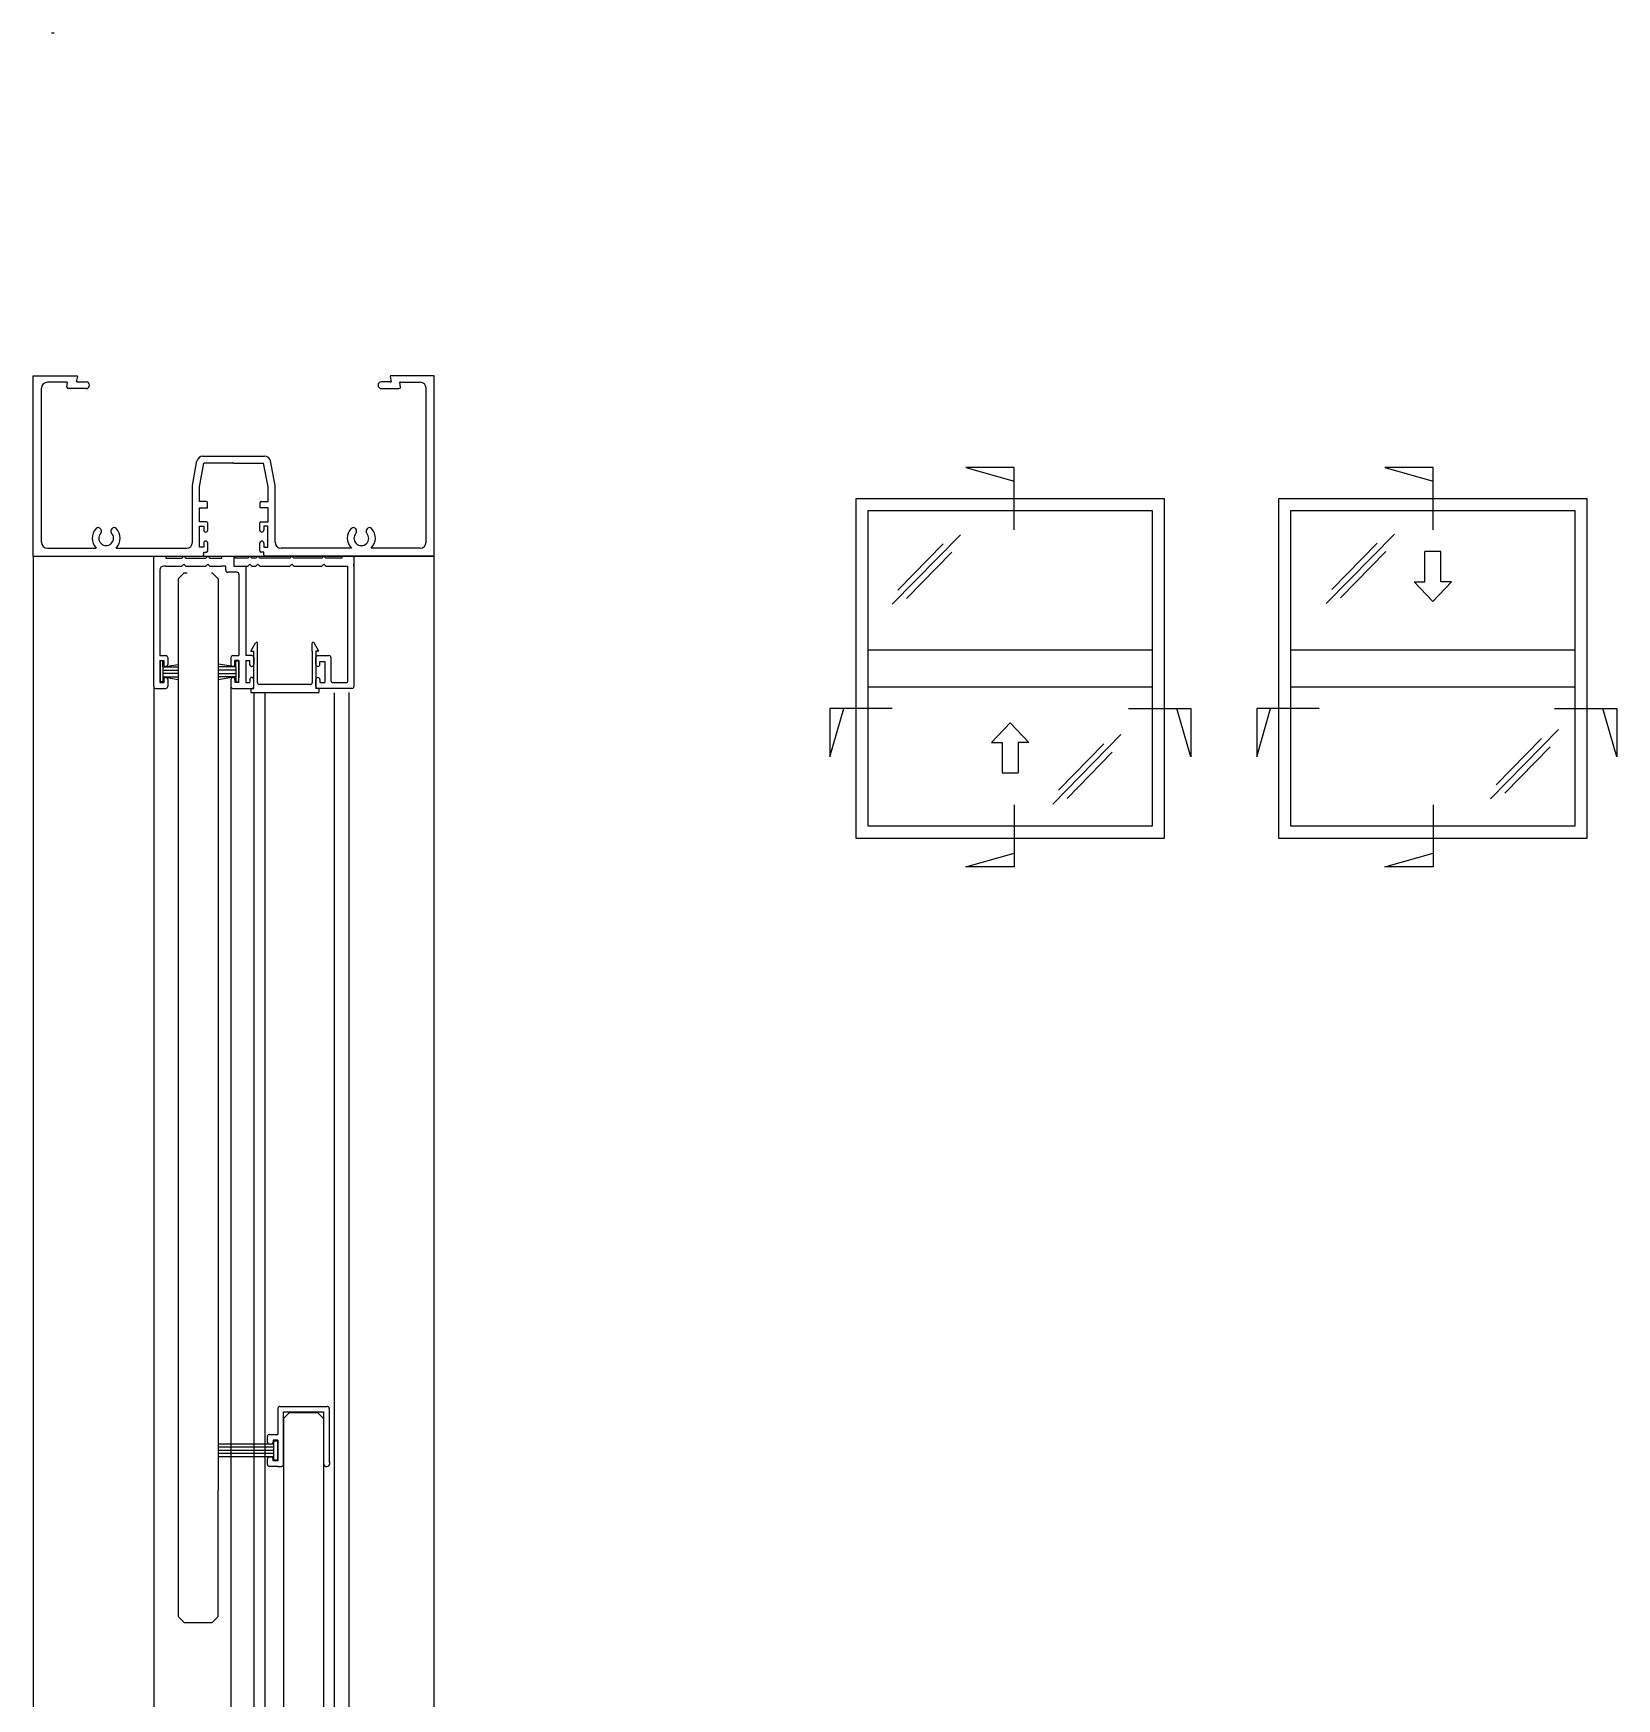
# Model space of a CAD drawing. Header units: millimetres. Extents: x -125 to 465, y -350 to 481.
# Drawn here: x -75.1 to 319.9, y 66 to 481.5 of the extents above; entities that cross this region are included whole.
import ezdxf

# ---------------------------------------------------------------- set-up
doc = ezdxf.new("R2010")
doc.units = ezdxf.units.MM
for name, color, linetype in [('frame', 22, 'Continuous'), ('glass', 170, 'Continuous'), ('guides', 94, 'Continuous'), ('layout', 18, 'Continuous'), ('seals', 111, 'Continuous')]:
    doc.layers.add(name, color=color, linetype=linetype)

msp = doc.modelspace()

# ---------------------------------------------------------------- linework, layer by layer
for p, q in [((-75.09, 351.02), (-75.09, -129.28)), ((24.91, -129.28), (24.91, 351.02))]:
    msp.add_line(p, q)
at = {"color": 7}
msp.add_line((-75.09, 351.02), (24.91, 351.02), dxfattribs=at)
at = {"layer": 'frame', "color": 22}
for p, q in [((-75.09, 351.02), (-75.09, 396.02)), ((-75.09, 396.02), (-64.09, 396.02)), ((-75.09, 396.02), (-64.29, 396.02)), ((-64.09, 395.82), (-64.38, 394.52)), ((24.91, 396.02), (13.91, 396.02)), ((13.91, 395.82), (14.2, 394.52)), ((24.91, 396.02), (14.11, 396.02)), ((24.91, 351.02), (24.91, 396.02)), ((-73.09, 354.52), (-73.09, 392.92)), ((-66.69, 394.42), (-71.59, 394.42)), ((-66.69, 394.42), (-66.55, 394.42)), ((-66.69, 393.22), (-66.55, 394.42)), ((-61.94, 392.82), (-66.29, 392.82)), ((-64.09, 394.52), (-64.38, 394.52)), ((-64.09, 394.52), (-61.94, 394.52)), ((13.91, 394.52), (11.76, 394.52)), ((11.76, 392.82), (16.11, 392.82)), ((13.91, 394.52), (14.2, 394.52)), ((16.51, 394.42), (16.36, 394.42)), ((16.51, 393.22), (16.36, 394.42)), ((16.51, 394.42), (21.41, 394.42)), ((22.91, 354.52), (22.91, 392.92)), ((-35.39, 368.65), (-34.26, 374.77)), ((-33.67, 368.32), (-32.54, 374.19)), ((-32.78, 375.99), (-17.4, 376)), ((-25.45, 374.19), (-32.54, 374.19)), ((-25.45, 374.19), (-25.27, 374.43)), ((-25.27, 374.43), (-25.09, 374.19)), ((-25.09, 374.19), (-17.65, 374.19)), ((-16.52, 368.32), (-17.65, 374.19)), ((-14.79, 368.65), (-15.93, 374.77)), ((-35.39, 354.52), (-35.39, 368.65)), ((-33.67, 364.68), (-33.67, 368.32)), ((-16.52, 364.68), (-16.52, 368.32)), ((-14.79, 354.52), (-14.79, 368.65)), ((-31.96, 364.68), (-33.67, 364.68)), ((-33.67, 359.63), (-33.67, 363.07)), ((-33.67, 363.07), (-31.66, 363.07)), ((-31.66, 363.07), (-31.66, 364.38)), ((-18.52, 363.07), (-18.52, 364.38)), ((-16.52, 363.07), (-18.52, 363.07)), ((-18.22, 364.68), (-16.52, 364.68)), ((-16.52, 359.63), (-16.52, 363.07)), ((-58.35, 357.81), (-58.21, 357.58)), ((-55.52, 357.82), (-55.66, 357.59)), ((-31.89, 359.63), (-33.67, 359.63)), ((-33.59, 353.28), (-33.59, 358.53)), ((-33.59, 358.53), (-32.59, 358.53)), ((-32.59, 358.53), (-32.59, 357.53)), ((-31.59, 357.53), (-31.59, 359.33)), ((-18.59, 357.53), (-18.59, 359.33)), ((-18.29, 359.63), (-16.52, 359.63)), ((-16.59, 358.53), (-17.59, 358.53)), ((-17.59, 358.53), (-17.59, 357.53)), ((-16.59, 353.28), (-16.59, 358.53)), ((5.33, 357.83), (5.47, 357.59)), ((8.16, 357.81), (8.02, 357.58)), ((-32.59, 353.28), (-33.59, 353.28)), ((-32.59, 354.28), (-32.59, 353.28)), ((-31.59, 352.32), (-31.59, 354.28)), ((-18.59, 352.32), (-18.59, 354.28)), ((-17.59, 354.28), (-17.59, 353.28)), ((-17.59, 353.28), (-16.59, 353.28)), ((-75.09, 351.02), (-75.09, 353.02)), ((-75.09, 351.02), (-32.89, 351.02)), ((-75.09, 351.02), (-56.92, 351.02)), ((-71.59, 353.02), (-59.39, 353.02)), ((-54.46, 353.02), (-36.89, 353.02)), ((-32.59, 351.32), (-32.59, 352.02)), ((-32.59, 352.02), (-31.89, 352.02)), ((-17.59, 352.02), (-18.29, 352.02)), ((-17.59, 351.32), (-17.59, 352.02)), ((24.91, 351.02), (-17.29, 351.02)), ((4.27, 353.02), (-13.29, 353.02)), ((24.91, 351.02), (6.74, 351.02)), ((21.41, 353.02), (9.21, 353.02)), ((24.91, 351.02), (24.91, 353.02))]:
    msp.add_line(p, q, dxfattribs=at)
for centre, radius, start, end in [((-64.29, 395.82), 0.2, 0, 90), ((14.11, 395.82), 0.2, 90, 180), ((-71.59, 392.92), 1.5, 90, 180), ((-66.29, 393.22), 0.4, 180, 270), ((-61.94, 393.67), 0.85, 270, 90), ((11.76, 393.67), 0.85, 90, 270), ((16.11, 393.22), 0.4, 270, 0), ((21.41, 392.92), 1.5, 0, 90), ((-32.78, 374.49), 1.5, 90.0016, 169.5145), ((-17.4, 374.5), 1.5, 10.4855, 90.0016), ((-31.96, 364.38), 0.3, 0, 90), ((-18.22, 364.38), 0.3, 90, 180), ((-56.92, 355.51), 3.5, 136.1685, 225.1754), ((-58.94, 357.44), 0.7, 31.691, 136.1685), ((-58.8, 357.21), 0.7, 317.6882, 31.691), ((-55.06, 357.23), 0.7, 148.8339, 222.8367), ((-54.92, 357.46), 0.7, 44.3564, 148.8339), ((-56.92, 355.51), 3.5, 314.8246, 44.3564), ((-32.09, 357.53), 0.5, 180, 0), ((-31.89, 359.33), 0.3, 0, 90), ((-18.29, 359.33), 0.3, 90, 180), ((-18.09, 357.53), 0.5, 180, 0), ((6.74, 355.51), 3.5, 135.6436, 225.1754), ((4.74, 357.46), 0.7, 31.1661, 135.6436), ((4.88, 357.23), 0.7, 317.1633, 31.1661), ((8.62, 357.22), 0.7, 148.309, 222.3118), ((8.76, 357.44), 0.7, 43.8315, 148.309), ((6.74, 355.51), 3.5, 314.8246, 43.8315), ((-71.59, 354.52), 1.5, 180, 270), ((-56.92, 355.51), 1.84, 137.6882, 42.8367), ((-36.89, 354.52), 1.5, 270, 0), ((-32.09, 354.28), 0.5, 0, 180), ((-18.09, 354.28), 0.5, 0, 180), ((-13.29, 354.52), 1.5, 180, 270), ((6.74, 355.51), 1.84, 137.1633, 42.3118), ((21.41, 354.52), 1.5, 270, 0), ((-32.89, 351.32), 0.3, 270, 0), ((-31.89, 352.32), 0.3, 270, 0), ((-18.29, 352.32), 0.3, 180, 270), ((-17.29, 351.32), 0.3, 180, 270)]:
    msp.add_arc(centre, radius, start, end, dxfattribs=at)
at = {"layer": 'glass', "color": 160}
for p, q in [((-37.44, 346.83), (-38.94, 345.33)), ((-38.94, 345.33), (-38.94, 118)), ((-37.44, 346.83), (-36.7, 346.83)), ((-30.66, 346.83), (-30.44, 346.83)), ((-28.94, 345.33), (-30.44, 346.83)), ((-28.94, 345.33), (-28.94, 118)), ((-11.21, 137.34), (-12.7, 135.84)), ((-11.21, 137.34), (-4.2, 137.34)), ((-2.7, 135.84), (-4.2, 137.34)), ((-12.7, 135.84), (-12.71, -91.49)), ((-2.7, 135.84), (-2.71, -91.49)), ((-38.94, 118), (-38.94, 86.43)), ((-28.94, 86.43), (-28.94, 118)), ((-37.44, 84.93), (-38.94, 86.43)), ((-37.44, 84.93), (-30.44, 84.93)), ((-30.44, 84.93), (-28.94, 86.43))]:
    msp.add_line(p, q, dxfattribs=at)
at = {"layer": 'guides', "color": 94}
for p, q in [((-45.06, 318.54), (-45.06, 351.04)), ((-45.06, 351.04), (-42.06, 351.04)), ((-42.06, 351.04), (-42.06, 350.54)), ((-42.06, 350.54), (-38.06, 350.54)), ((-38.06, 350.54), (-37.57, 351.03)), ((-37.57, 351.03), (-37.08, 350.53)), ((-37.08, 350.53), (-32.08, 350.53)), ((-32.08, 350.53), (-31.59, 351.02)), ((-31.59, 351.02), (-31.09, 350.52)), ((-31.09, 350.52), (-28.09, 350.52)), ((-28.09, 350.52), (-28.09, 351.02)), ((-28.09, 351.02), (-25.09, 351.02)), ((-24.56, 350.54), (-25.09, 351.02)), ((-25.09, 351.02), (-25.09, 348.52)), ((-25.09, 351.02), (-25.09, 349.02)), ((-21.56, 350.54), (-24.56, 350.54)), ((-21.09, 351.02), (-21.56, 350.54)), ((-20.6, 350.54), (-21.09, 351.02)), ((-19.6, 350.54), (-20.6, 350.54)), ((-19.09, 351.02), (-19.6, 350.54)), ((-18.6, 350.52), (-19.09, 351.02)), ((-11.1, 350.52), (-18.6, 350.52)), ((-10.59, 351.02), (-11.1, 350.52)), ((-10.11, 350.52), (-10.59, 351.02)), ((-3.11, 350.52), (-10.11, 350.52)), ((-2.59, 351.02), (-3.11, 350.52)), ((-2.09, 350.52), (-2.59, 351.02)), ((1.91, 350.52), (-2.09, 350.52)), ((4.91, 351.02), (1.91, 351.02)), ((1.91, 351.02), (1.91, 350.52)), ((4.91, 351.02), (4.76, 351.02)), ((4.91, 351.02), (4.91, 318.52)), ((-43.56, 347.54), (-43.56, 326.23)), ((-42.06, 348.54), (-42.56, 348.54)), ((-42.06, 348.54), (-38.06, 348.54)), ((-38.06, 348.54), (-37.56, 349.02)), ((-37.56, 349.02), (-37.08, 348.53)), ((-37.08, 348.53), (-32.08, 348.53)), ((-32.08, 348.53), (-31.58, 349.01)), ((-31.58, 349.01), (-31.09, 348.52)), ((-31.09, 348.52), (-28.09, 348.52)), ((-27.09, 348.49), (-28.09, 348.52)), ((-27.09, 347.53), (-27.09, 348.49)), ((-25.09, 347.02), (-26.59, 347.03)), ((-25.09, 348.52), (-21.59, 348.52)), ((-24.29, 347.02), (-25.09, 347.02)), ((-23.79, 346.52), (-23.79, 328.02)), ((-22.09, 348.52), (-22.09, 328.02)), ((-21.59, 348.52), (-21.09, 349.02)), ((-21.09, 349.02), (-20.6, 348.52)), ((-20.6, 348.52), (-19.6, 348.52)), ((-19.6, 348.52), (-19.09, 349.02)), ((-19.09, 349.02), (-18.6, 348.52)), ((-18.6, 348.52), (-11.1, 348.52)), ((-11.1, 348.52), (-10.59, 349.02)), ((-10.59, 349.02), (-10.11, 348.52)), ((-10.11, 348.52), (-3.11, 348.52)), ((-3.11, 348.52), (-2.59, 349.02)), ((-2.59, 349.02), (-2.09, 348.52)), ((-2.09, 348.52), (3.41, 348.52)), ((3.41, 319.98), (3.41, 348.52)), ((4.91, 348.52), (4.91, 349.02)), ((-20.82, 327.28), (-19.64, 329.41)), ((-19.19, 328.22), (-19.19, 329.3)), ((-5.5, 327.29), (-5.5, 329.3)), ((-3.84, 327.29), (-5.05, 329.42)), ((-43.54, 326.23), (-43.56, 326.23)), ((-43.56, 326.23), (-42.06, 326.23)), ((-43.54, 325.03), (-43.56, 325.03)), ((-43.56, 325.03), (-43.56, 319.49)), ((-43.56, 325.03), (-42.56, 325.03)), ((-42.56, 325.03), (-42.56, 324.03)), ((-41.56, 325.73), (-41.56, 324.03)), ((-25.78, 325.73), (-25.78, 324.03)), ((-25.28, 326.23), (-23.79, 326.23)), ((-24.78, 324.03), (-24.78, 325.03)), ((-23.78, 325.03), (-24.78, 325.03)), ((-23.79, 328.02), (-23.79, 326.23)), ((-23.78, 325.03), (-23.78, 320.74)), ((-22.09, 328.02), (-22.09, 326.22)), ((-20.59, 326.22), (-22.09, 326.22)), ((-22.09, 325.03), (-22.09, 319.52)), ((-22.09, 325.03), (-21.09, 325.03)), ((-21.09, 324.03), (-21.09, 325.03)), ((-20.82, 327.28), (-20.09, 327.28)), ((-20.09, 318.04), (-20.09, 327.28)), ((-20.09, 325.72), (-20.09, 324.03)), ((-19.19, 319.54), (-19.19, 328.22)), ((-5.5, 327.29), (-5.5, 319.54)), ((-3.84, 327.29), (-4.59, 327.29)), ((-4.59, 327.29), (-4.59, 318.04)), ((-4.59, 324.01), (-4.59, 325.71)), ((-4.09, 326.21), (-1.34, 326.21)), ((-3.59, 324.01), (-3.59, 324.76)), ((-3.59, 324.76), (-2.34, 324.76)), ((-2.34, 324.76), (-2.34, 319.48)), ((-0.84, 325.71), (-0.84, 319.98)), ((-42.56, 320.24), (-42.56, 319.49)), ((-41.56, 323.53), (-41.56, 323.53)), ((-41.56, 320.24), (-41.56, 318.54)), ((-25.79, 320.24), (-25.79, 318.54)), ((-25.28, 320.74), (-25.29, 320.74)), ((-24.78, 320.74), (-24.78, 320.74)), ((-24.78, 320.24), (-24.78, 319.51)), ((-23.78, 320.74), (-23.78, 320.68)), ((-23.78, 319.51), (-23.78, 320.68)), ((-21.09, 320.25), (-21.09, 319.52)), ((-20.09, 318.54), (-20.09, 320.25)), ((-4.59, 318.52), (-4.59, 320.23)), ((-3.59, 320.23), (-3.59, 319.48)), ((-45.06, 318.54), (-45.06, -129.27)), ((-44.56, 318.04), (-43.56, 318.04)), ((-43.56, 319.49), (-43.56, 319.49)), ((-43.56, 319.49), (-42.56, 319.49)), ((-43.56, 318.04), (-42.06, 318.04)), ((-25.79, 318.54), (-25.79, -129.27)), ((-25.29, 318.04), (-20.59, 318.04)), ((-23.78, 319.51), (-24.78, 319.51)), ((-22.09, 319.52), (-21.09, 319.52)), ((-20.84, 318.04), (-20.09, 318.04)), ((-20.84, 318.04), (-20.84, 317.04)), ((-20.84, 317.04), (-3.84, 317.04)), ((-20.09, 317.04), (-20.09, -104.27)), ((-6, 319.04), (-18.69, 319.04)), ((-17.34, 316.95), (-17.34, -102.03)), ((-3.84, 318.04), (-4.59, 318.04)), ((4.41, 318.02), (-4.09, 318.02)), ((-3.84, 318.04), (-3.84, 317.04)), ((-3.59, 319.48), (-2.34, 319.48)), ((-2.34, 319.48), (-2.34, 319.48)), ((-0.34, 319.48), (2.91, 319.48)), ((-0.07, 316.95), (-0.07, -100.95)), ((3.63, 317.01), (3.63, -103.98))]:
    msp.add_line(p, q, dxfattribs=at)
for centre, radius, start, end in [((-42.56, 347.54), 1, 90, 180), ((-26.59, 347.53), 0.5, 180, 269.9275), ((-24.29, 346.52), 0.5, 0, 90), ((-19.43, 329.3), 0.24, 0, 150.9864), ((-5.26, 329.3), 0.24, 29.6435, 180), ((-42.06, 325.73), 0.5, 0, 90), ((-25.28, 325.73), 0.5, 90, 180), ((-20.59, 325.72), 0.5, 0, 90), ((-4.09, 325.71), 0.5, 90, 180), ((-1.34, 325.71), 0.5, 0, 90), ((-42.06, 324.03), 0.5, 180, 0), ((-42.06, 320.24), 0.5, 0, 180), ((-25.29, 320.24), 0.5, 90, 180), ((-25.28, 324.03), 0.5, 180, 0), ((-25.28, 320.24), 0.5, 0, 90), ((-20.59, 324.03), 0.5, 180, 0), ((-20.59, 320.25), 0.5, 0, 180), ((-4.09, 324.01), 0.5, 180, 0), ((-4.09, 320.23), 0.5, 0, 180), ((-0.34, 319.98), 0.5, 180, 270), ((2.91, 319.98), 0.5, 270, 0), ((-44.56, 318.54), 0.5, 180, 270), ((-42.06, 318.54), 0.5, 270, 0), ((-25.29, 318.54), 0.5, 180, 270), ((-20.59, 318.54), 0.5, 270, 0), ((-18.69, 319.54), 0.5, 180, 270), ((-6, 319.54), 0.5, 270, 0), ((-4.09, 318.52), 0.5, 180, 270), ((4.41, 318.52), 0.5, 270, 0)]:
    msp.add_arc(centre, radius, start, end, dxfattribs=at)
at = {"layer": 'layout', "color": 18}
for p, q in [((169.58, 373.14), (157.57, 373.14)), ((157.57, 373.14), (169.58, 369.7)), ((169.58, 357.62), (169.58, 373.14)), ((169.58, 369.7), (169.58, 373.14)), ((274.11, 373.14), (262.1, 373.14)), ((262.1, 373.14), (274.11, 369.7)), ((274.11, 357.62), (274.11, 373.14)), ((274.11, 369.7), (274.11, 373.14)), ((139.22, 339.02), (156.23, 356.36)), ((151.93, 354.09), (140.63, 342.56)), ((247.48, 339.19), (264.49, 356.52)), ((260.19, 354.25), (248.89, 342.72)), ((154.08, 351.99), (142.77, 340.46)), ((262.34, 352.15), (251.03, 340.62)), ((272.08, 344.61), (272.08, 352.21)), ((276.04, 352.21), (272.08, 352.21)), ((276.04, 344.61), (276.04, 352.21)), ((274.06, 339.73), (269.38, 344.61)), ((269.38, 344.61), (272.08, 344.61)), ((274.06, 339.73), (278.75, 344.61)), ((278.75, 344.61), (276.04, 344.61)), ((133.22, 327.62), (204.07, 327.62)), ((238.66, 327.62), (309.52, 327.62)), ((133.22, 318.38), (204.07, 318.38)), ((238.66, 318.38), (309.52, 318.38)), ((139.19, 312.98), (123.66, 312.98)), ((123.66, 312.98), (123.66, 300.98)), ((123.66, 300.98), (127.1, 312.98)), ((127.1, 312.98), (123.66, 312.98)), ((198.15, 312.98), (213.67, 312.98)), ((213.67, 300.98), (210.23, 312.98)), ((210.23, 312.98), (213.67, 312.98)), ((213.67, 312.98), (213.67, 300.98)), ((245.67, 312.98), (230.15, 312.98)), ((230.15, 312.98), (230.15, 300.98)), ((230.15, 300.98), (233.59, 312.98)), ((233.59, 312.98), (230.15, 312.98)), ((304.41, 312.98), (319.94, 312.98)), ((319.94, 300.98), (316.5, 312.98)), ((316.5, 312.98), (319.94, 312.98)), ((319.94, 312.98), (319.94, 300.98)), ((168.62, 309.45), (163.94, 304.57)), ((168.62, 309.45), (173.3, 304.57)), ((288.44, 290.45), (305.45, 307.78)), ((163.94, 304.57), (166.64, 304.57)), ((166.64, 304.57), (166.64, 296.98)), ((173.3, 304.57), (170.6, 304.57)), ((170.6, 304.57), (170.6, 296.98)), ((179.24, 289.15), (196.25, 306.49)), ((191.96, 304.22), (180.65, 292.68)), ((301.16, 305.51), (289.85, 293.98)), ((303.3, 303.41), (291.99, 291.88)), ((194.1, 302.12), (182.8, 290.58)), ((166.64, 296.98), (170.6, 296.98)), ((169.58, 288.99), (169.58, 273.47)), ((274.11, 288.99), (274.11, 273.47)), ((157.57, 273.47), (169.58, 276.91)), ((169.58, 276.91), (169.58, 273.47)), ((262.1, 273.47), (274.11, 276.91)), ((274.11, 276.91), (274.11, 273.47)), ((169.58, 273.47), (157.57, 273.47)), ((274.11, 273.47), (262.1, 273.47))]:
    msp.add_line(p, q, dxfattribs=at)
for points in [[(130.22, 365.38), (207.07, 365.38), (207.07, 280.62), (130.22, 280.62)], [(133.22, 362.38), (204.07, 362.38), (204.07, 283.62), (133.22, 283.62)], [(235.66, 365.38), (312.52, 365.38), (312.52, 280.62), (235.66, 280.62)], [(238.66, 362.38), (309.52, 362.38), (309.52, 283.62), (238.66, 283.62)]]:
    msp.add_lwpolyline(points, close=True, dxfattribs=at)
at = {"layer": 'seals', "color": 177}
for p, q in [((-69.89, 481.48), (-70.54, 481.48)), ((-42.76, 324.89), (-43.42, 324.89)), ((-43.42, 324.89), (-43.42, 319.63)), ((-42.76, 323.38), (-42.76, 324.89)), ((-24.57, 323.4), (-24.57, 324.9)), ((-24.57, 324.9), (-23.92, 324.9)), ((-23.92, 324.9), (-23.92, 319.64)), ((-42.76, 323.38), (-38.94, 323.97)), ((-42.76, 323.38), (-38.94, 323.38)), ((-42.76, 323.38), (-42.76, 319.63)), ((-42.76, 322.57), (-38.94, 322.57)), ((-38.94, 321.74), (-42.76, 321.74)), ((-42.76, 320.92), (-38.94, 320.27)), ((-42.76, 320.92), (-38.94, 320.92)), ((-24.57, 323.4), (-28.94, 324.07)), ((-24.57, 323.4), (-28.94, 323.4)), ((-24.57, 322.58), (-28.94, 322.58)), ((-28.94, 321.76), (-24.57, 321.76)), ((-24.57, 320.93), (-28.94, 320.94)), ((-24.57, 320.93), (-28.94, 320.19)), ((-24.57, 323.4), (-24.57, 319.64)), ((-42.76, 319.63), (-43.42, 319.63)), ((-24.57, 319.64), (-23.92, 319.64)), ((-15.17, 129.5), (-28.96, 129.5)), ((-15.17, 130.33), (-14.21, 130.33)), ((-15.17, 130.33), (-15.17, 125.47)), ((-14.21, 130.33), (-14.21, 125.47)), ((-15.17, 128.7), (-28.96, 128.7)), ((-15.17, 127.9), (-28.96, 127.9)), ((-15.17, 127.1), (-28.96, 127.1)), ((-15.17, 126.3), (-28.96, 126.3)), ((-14.21, 125.47), (-15.17, 125.47))]:
    msp.add_line(p, q, dxfattribs=at)
at = {"layer": 'seals', "color": 253}
msp.add_line((-38.94, 323.99), (-38.94, 319.58), dxfattribs=at)
at = {"layer": 'seals', "color": 226}
for p, q in [((-14.08, 138.4), (-14.08, 131.9)), ((-13.58, 138.9), (-1.78, 138.9)), ((-12.68, 124.4), (-12.68, 137.5)), ((-12.68, 137.5), (-2.68, 137.5)), ((-2.68, 137.5), (-2.68, 124.68)), ((-1.28, 138.4), (-1.28, 125.22)), ((-16.68, 130), (-16.68, 131.4)), ((-16.18, 131.9), (-14.08, 131.9)), ((-15.78, 129.5), (-16.18, 129.5)), ((-14.78, 130.5), (-15.28, 130.5)), ((-15.28, 130.5), (-15.28, 130)), ((-14.08, 130.5), (-14.78, 130.5)), ((-14.08, 130.5), (-14.08, 125.3)), ((-16.68, 126.2), (-16.68, 126.2)), ((-16.68, 124.4), (-16.68, 125.8)), ((-16.18, 126.3), (-15.78, 126.3)), ((-15.28, 125.3), (-15.28, 125.8)), ((-14.08, 125.3), (-15.28, 125.3)), ((-14.08, 123.9), (-16.18, 123.9)), ((-14.08, 123.9), (-13.18, 123.9))]:
    msp.add_line(p, q, dxfattribs=at)
for centre, radius, start, end in [((-13.58, 138.4), 0.5, 90, 180), ((-1.78, 138.4), 0.5, 0, 90), ((-16.18, 131.4), 0.5, 90, 180), ((-16.18, 130), 0.5, 180, 270), ((-15.78, 130), 0.5, 270, 0), ((-16.18, 125.8), 0.5, 90, 180), ((-15.78, 125.8), 0.5, 0, 90), ((-1.88, 124.7), 0.8, 180, 41.4096), ((-16.18, 124.4), 0.5, 180, 270), ((-13.18, 124.4), 0.5, 270, 0)]:
    msp.add_arc(centre, radius, start, end, dxfattribs=at)

doc.saveas('drawing.dxf')
